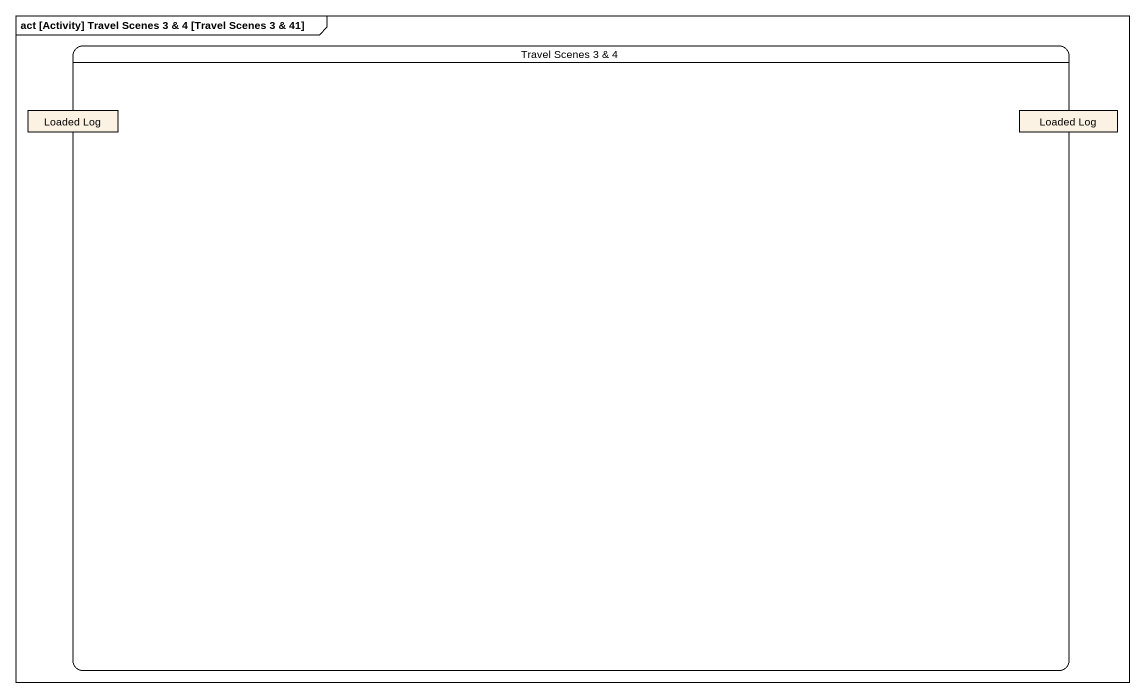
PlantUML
@startuml
mainframe act [Activity] Travel Scenes 3 & 4 [Travel Scenes 3 & 41]
hide empty description
state "Travel Scenes 3 & 4" as Travel_Scenes_3_4 {
  state "Loaded Log" as Loaded_Log <<object>>
  state "Loaded Log" as Loaded_Log_2 <<object>>
}
@enduml
